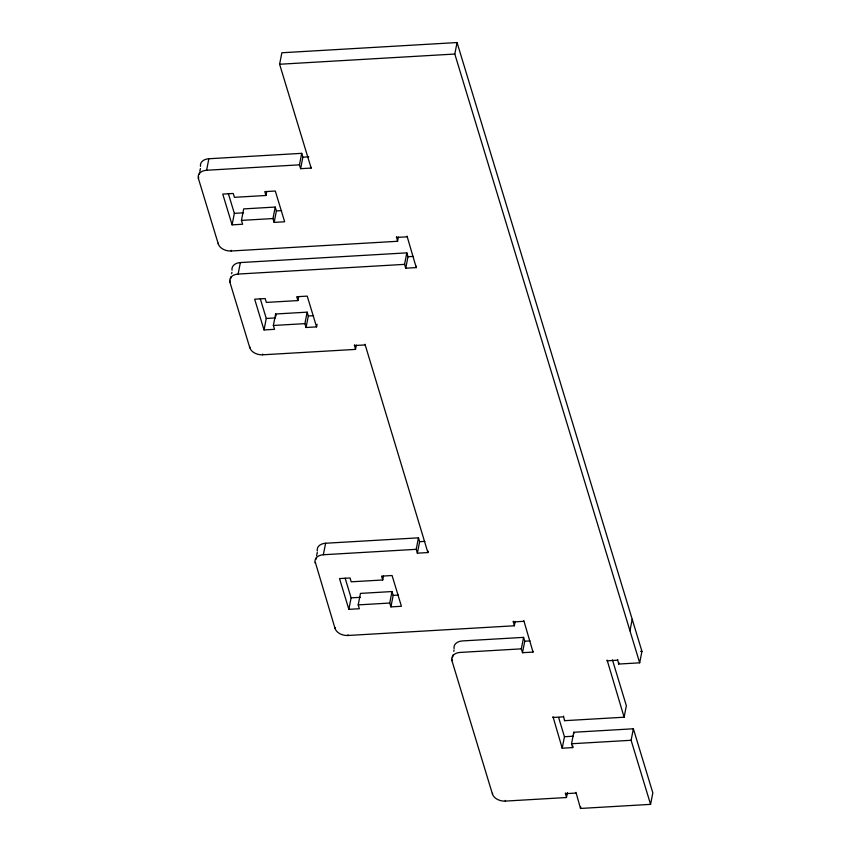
<?xml version="1.0" encoding="UTF-8"?>
<svg xmlns="http://www.w3.org/2000/svg" width="851" height="851" viewBox="0 0 851 851"><rect width="100%" height="100%" fill="white"/><g stroke="black" fill="none" stroke-linecap="round" stroke-linejoin="round"><path stroke-width="1.28" d="M398.406 236.982L397.555 241.29L231.121 250.992A10.872 7.563 11.1 0 1 218.271 243.918L198.421 178.55L198.698 177.114M199.262 174.242L199.549 172.806M199.825 171.37L199.974 170.647M200.113 169.934L200.389 168.498M198.421 178.55A10.872 7.563 11.1 0 1 206.602 170.253L208.857 158.754L301.711 153.34L302.871 157.19L300.616 168.679L311.136 168.072L311.275 167.349M218.271 243.918L218.409 243.195M232.089 224.845L222.749 194.092L233.259 193.475L234.429 197.326L265.969 195.485L264.799 191.635L275.309 191.028L284.649 221.781L274.139 222.398L276.394 210.91L275.224 207.059L243.694 208.899L241.439 220.388L242.609 224.239L232.089 224.845L234.344 213.356L228.366 193.666M231.121 250.992L231.259 250.279M356.346 345.08L355.505 349.399L262.64 354.803A10.872 7.563 11.1 0 1 249.8 347.729L229.951 282.362L230.227 280.926M230.653 278.777L231.078 276.618M231.642 273.745L231.919 272.309M229.951 282.362A10.872 7.563 11.1 0 1 238.12 274.065L240.376 262.565L406.821 252.864L407.991 256.715L405.736 268.203L416.245 267.597L416.522 266.161M311.136 168.072L279.607 64.251L281.862 52.762L457.061 42.55L641.941 651.334L639.686 662.823L618.666 664.057L617.635 659.493M265.969 195.485L266.714 191.656M274.139 222.398L272.969 218.558L275.224 207.059M249.8 347.729L249.939 347.017M317.072 324.327L316.572 326.88L306.062 327.497L308.317 315.998L307.147 312.157L275.607 313.998L273.352 325.486L274.522 329.337L264.012 329.943L266.267 318.455L260.289 298.765M300.616 168.679L299.456 164.839L301.711 153.34M262.64 354.803L262.789 354.09M264.012 329.943L254.672 299.19L265.182 298.573L266.352 302.413L297.882 300.584L298.637 296.744M306.062 327.497L304.892 323.646L307.147 312.157M355.505 349.399L354.473 344.836M515.163 621.475L514.323 625.783L347.878 635.484A10.872 7.563 11.1 0 1 335.039 628.41L315.327 562.33M315.891 559.458L316.168 558.022M316.593 555.863L317.019 553.714M317.157 552.99L317.295 552.267M315.189 563.043A10.872 7.563 11.1 0 1 323.359 554.746L325.614 543.246L418.469 537.843L419.639 541.683L417.384 553.171L427.893 552.565L428.181 551.129M427.893 552.565L364.983 344.219M397.555 241.29L396.534 236.727M416.245 267.597L407.044 236.121M405.736 268.203L404.565 264.363L406.821 252.864M335.039 628.41L335.177 627.698M639.686 662.823L454.806 54.038L457.061 42.55M348.857 609.348L339.517 578.584L350.027 577.978L351.197 581.818L382.737 579.978L381.567 576.138L392.077 575.521L401.417 606.284L390.907 606.891L393.162 595.402L391.992 591.551L360.462 593.392L358.207 604.891L359.367 608.731L348.857 609.348L351.112 597.849L345.134 578.169M347.878 635.484L348.027 634.772M382.737 579.978L383.482 576.148M390.907 606.891L389.737 603.051L391.992 591.551M417.384 553.171L416.213 549.331L418.469 537.843M567.468 792.504L566.479 797.525L505.281 801.099A10.872 7.563 11.1 0 1 492.442 794.015L451.955 660.727L452.243 659.291M452.668 657.132L453.083 654.983M453.796 651.387L454.072 649.951M514.323 625.783L513.291 621.219M454.051 648.547A10.872 7.563 11.1 0 1 462.274 640.941L523.588 637.367L521.333 648.856L522.503 652.706L533.013 652.089L523.812 620.613M492.442 794.015L492.58 793.302M522.503 652.706L524.748 641.207L523.588 637.367M533.013 652.089L533.151 651.366M505.281 801.099L505.43 800.376M573 746.167L572.712 747.603L562.203 748.21L553.001 716.733M612.443 659.897L626.357 705.724L624.113 717.212L564.543 720.68L563.511 716.116M564.543 720.68L564.681 719.967M562.203 748.21L564.458 736.721L558.618 717.499M572.712 747.603L571.542 743.753L573.797 732.264L633.367 728.786L652.834 792.877L650.579 804.365L580.499 808.45L575.967 792.355M566.479 797.525L565.458 792.962M624.113 717.212L607.125 660.099M580.499 808.45L580.776 807.014M618.666 664.057L618.943 662.621M629.953 630.782L632.208 619.294M650.579 804.365L631.112 740.285L633.367 728.786M279.607 64.251L454.806 54.038M302.871 157.19L308.785 156.839M206.602 170.253L299.456 164.839M234.344 213.356L243.546 212.824M276.394 210.91L281.649 210.601M241.439 220.388L272.969 218.558M396.385 237.45L406.906 236.833M407.991 256.715L413.246 256.406M238.12 274.065L404.565 264.363M266.267 318.455L275.458 317.912M308.317 315.998L313.572 315.7M273.352 325.486L304.892 323.646M354.335 345.549L364.845 344.942M419.639 541.683L424.894 541.374M323.359 554.746L416.213 549.331M351.112 597.849L360.313 597.317M393.162 595.402L398.417 595.094M358.207 604.891L389.737 603.051M513.153 621.943L523.663 621.326M524.748 641.207L530.013 640.899M521.333 648.856L460.019 652.43A10.872 7.563 11.1 0 0 451.955 660.727M640.622 651.409L641.941 651.334M606.986 660.823L617.496 660.206M552.863 717.457L563.373 716.84M564.458 736.721L573 736.221M571.542 743.753L631.112 740.285M565.309 793.685L575.829 793.068M573.797 732.264L574.095 733.222M316.572 326.88L307.232 296.127L296.712 296.733L297.882 300.584M275.607 313.998L276.192 315.912M232.036 270.182A10.872 7.563 11.1 0 1 240.376 262.565M317.274 550.863A10.872 7.563 11.1 0 1 325.614 543.246M200.506 166.36A10.872 7.563 11.1 0 1 208.857 158.754"/></g></svg>
